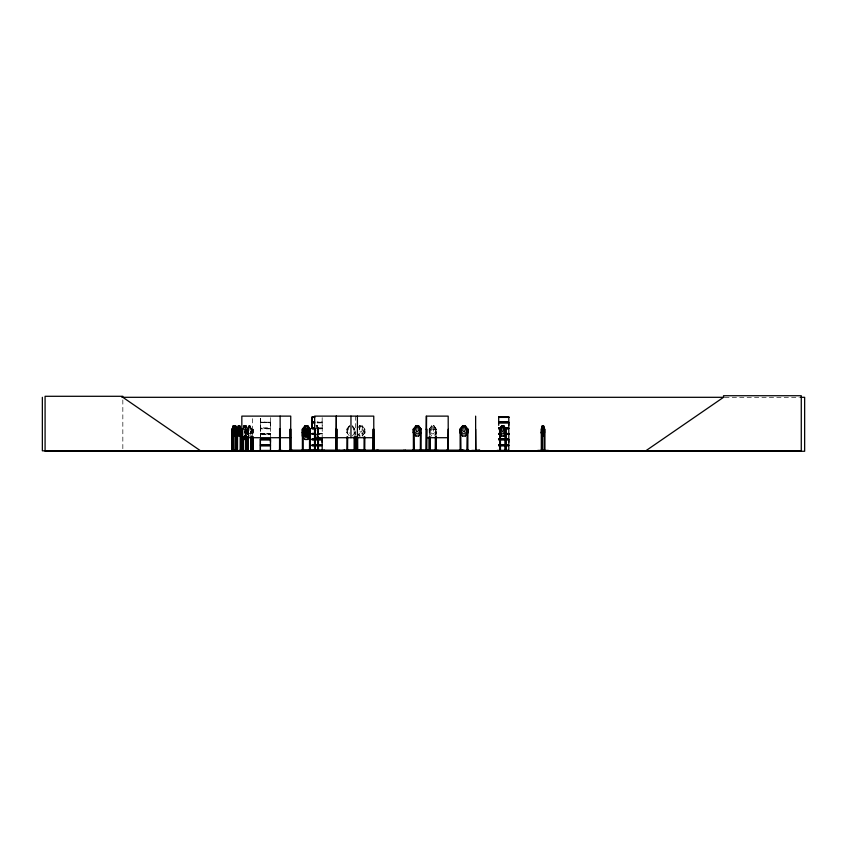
<?xml version="1.0" encoding="UTF-8"?>
<svg xmlns="http://www.w3.org/2000/svg" width="847" height="847" viewBox="0 0 847 847"><rect width="100%" height="100%" fill="white"/><g stroke="black" fill="none" stroke-linecap="round" stroke-linejoin="round"><path stroke-width="0.64" stroke-dasharray="4.24 3.18" d="M260.378 418.302L260.378 421.891L270.595 422.388L270.468 427.841L260.389 427.904L260.389 422.854L260.347 428.106L270.595 428.338L260.304 428.497L260.389 436.618M270.468 425.363L270.479 422.801L260.336 422.589L270.574 422.515M322.167 425.363L322.178 421.944L317.127 421.891M245.821 429.111L245.768 435.58M248.192 429.058L248.235 436.057L248.235 432.626L245.598 426.316L244.91 426.316L244.36 429.238L246.329 429.207M251.21 429.058L251.061 435.58M270.468 438.862L270.542 428.518M322.167 438.862L322.231 428.106L315.804 428.19M260.325 422.568L260.389 417.402M247.673 429.111L249.018 425.776M247.673 432.531L249.018 436.046M430.096 429.058L429.99 435.58M435.718 429.08L435.57 435.58M347.715 429.111L346.931 429.238L346.931 435.58M354.162 429.196L354.131 435.58M260.315 433.675L270.595 433.971L260.336 434.045M316.598 434.109L322.273 433.675M243.661 429.238L244.465 426.316L244.878 430.742M249.442 426.316C247.684 433.431 251.633 433.42 249.844 426.316L249.357 426.316M243.036 429.238L243.65 425.872M249.039 425.872L248.425 431.801L249.251 433.833L250.066 433.833L250.871 429.238L250.267 425.872L248.954 425.872M244.36 432.658L244.974 429.736L245.662 429.736L246.233 432.658M243.417 429.238L244.349 425.872M247.631 429.228L248.944 425.776L250.289 425.776L251.485 429.238L251.4 435.58M359.552 429.238L360.409 426.316L361.298 426.316L362.198 430.742L361.298 432.065L360.409 432.065L359.552 430.742M247.695 432.595L248.944 436.046L250.289 436.046L251.527 432.626M260.325 422.208L270.542 422.208M431.674 425.872L430.53 431.801L432.065 433.833L433.59 433.833L435.093 431.801L435.093 429.238L433.96 425.872L431.631 425.872M430.085 429.154L429.217 429.238L429.217 435.58M246.106 432.595L244.825 436.046L246.032 432.595M317.212 435.961L318.43 432.595L318.557 429.207L317.233 425.776M317.233 436.046L318.43 432.595M245.492 431.801L244.677 433.833L245.926 433.833L247.165 431.801M317.085 433.833L317.9 431.801M349.504 425.977L348.212 429.238L348.212 431.801L349.504 433.272M359.499 425.977L362.198 425.872L363.511 429.238L363.511 431.801L361.764 433.833L359.499 433.272M244.444 436.692L245.291 434.575L246.128 436.692M270.564 433.812L260.368 433.622M322.241 433.833L316.27 433.833M322.262 422.547L315.804 422.537M322.262 428.497L315.804 428.497M246.233 430.742L244.974 432.065M244.974 435.496L246.233 434.162L246.149 429.207L244.899 425.776L246.106 429.238M242.348 429.207L244.328 425.776M246.202 436.046L248.107 432.595L246.265 436.046L244.264 436.046M264.645 434.373L266.212 434.373M429.387 432.595L431.642 436.046L433.992 436.046L436.321 432.626L436.321 429.207L433.95 425.776L431.589 425.776L429.27 429.207L429.365 435.58M431.642 425.776L429.344 429.238L436.321 429.207L436.205 435.58M349.504 425.776L346.804 429.207L346.804 432.626L349.504 436.046M346.889 429.238L349.504 425.925M357.466 428.349L359.499 425.776L362.241 425.776L364.941 429.207M352.246 436.046L354.946 432.626M362.188 435.961L364.845 432.595M357.466 433.484L359.499 436.046L362.241 436.046L364.941 432.626L364.941 429.207L364.125 429.238M724.831 397.307L799.42 397.307M317.127 422.23L322.241 422.208M317.127 422.886L322.178 422.886L322.241 428.159M243.555 425.776L246.265 425.776L248.171 429.207L247.324 429.238L247.324 435.58M315.963 425.776L317.307 425.776M243.576 425.872L246.233 425.872L247.165 429.238M315.984 425.872L317.286 425.872L318.43 429.238L318.43 435.58M316.46 426.316L317.286 429.238L316.46 432.065M317.127 427.841L322.178 427.841M270.479 428.847L260.378 428.847L260.378 436.47M317.127 428.847L322.178 428.847M247.557 428.931L247.748 435.58M318.154 428.931L318.176 435.58L318.091 429.238M354.162 428.974L354.861 429.238L352.246 425.925M250.818 435.58L250.818 429.238L251.527 429.207M318.472 429.207L317.837 429.238L317.286 425.872M244.349 429.291L246.297 429.291L247.165 432.658M252.448 429.238L253.221 429.238L253.221 435.729M260.389 433.495L270.468 433.495M322.167 433.495L317.127 433.495L322.188 433.622M317.911 434.373L316.598 434.289L322.167 434.373M260.389 434.373L270.468 434.373M315.963 436.046L317.307 436.046M430.001 428.963L429.853 435.58M352.246 425.776L354.946 429.207L354.861 435.58M357.54 433.42L359.541 435.961M433.918 425.872L436.247 429.238L435.432 429.238L435.432 435.58M246.202 425.776L248.107 429.238M246.646 436.533L245.63 434.077L246.646 431.599L245.312 433.569L244.508 431.589M352.246 425.977L353.517 429.238L353.517 431.801M250.183 425.872L251.411 429.238M244.878 425.872L245.429 435.58M322.167 421.891L322.178 417.105M270.468 421.891L270.479 417.105M436.057 429.238L436.057 435.58M364.845 429.238L364.845 435.58M364.051 428.953L364.115 435.58M362.241 425.776L362.241 436.046M359.499 425.776L359.499 436.046M355.666 416.121L355.666 436.438M347.566 428.963L347.662 435.58M317.9 429.238L317.837 435.58M253.094 429.238L253.094 435.729M252.575 429.238L252.575 435.729M252.448 418.662L252.448 436.438M248.033 429.238L248.033 435.58M247.546 428.953L247.515 435.58L247.493 429.238M246.064 429.207L246.022 435.58M245.736 428.953L245.683 435.58M122.836 399.911L122.836 449.513M432.425 426.316L431.684 430.742L433.188 432.065L433.96 429.238L433.188 426.316L432.383 426.316"/><path stroke-width="1.27" d="M260.389 444.823L260.389 439.858M270.468 442.346L270.468 439.858L260.378 439.858L260.378 444.823L270.479 444.823L270.479 439.858M314.618 427.841L312.088 427.841L312.098 422.886L314.618 422.886M322.167 442.346L322.167 439.858L312.088 439.858M508.782 442.346L508.782 439.858L498.692 439.858M508.782 425.363L508.782 422.886L498.692 422.886L498.703 425.363M471.737 450.805L479.836 450.371L471.737 450.805M471.737 450.413L479.836 450.382M541.593 428.931L541.614 450.816L541.635 428.974M544.229 429.058L544.229 450.816M232.586 429.08L232.502 450.816M235.148 432.065L235.487 428.931L235.371 450.773M234.566 436.046L235.837 432.595L235.805 428.974M236.504 429.058L236.324 450.816L236.451 431.769M237.584 429.058L237.509 450.816M240.59 429.058L240.559 450.816M541.625 429.058L541.265 432.626L542.429 436.046M235.561 429.058L234.661 426.316M235.784 429.122L235.784 450.816M500.228 429.058L500.291 450.816M505.267 429.058L505.151 450.816M414.13 429.08L414.384 450.371L412.235 450.413L414.331 450.71M420.44 429.058L420.324 450.816M460.948 450.816L460.726 429.217M467.216 429.111L466.888 450.371L469.037 450.413L466.962 450.752M460.906 429.058L460.112 429.238L460.165 450.816M260.357 450.805L260.378 445.818L270.479 445.818L270.479 450.604L260.315 450.636M233.814 426.316C232.078 433.431 235.974 433.42 234.217 426.316L233.74 426.316M238.822 426.316C237.065 433.431 241.014 433.42 239.235 426.316L238.748 426.316M541.836 429.238L542.366 425.872L543.499 425.872M537.75 450.413L548.454 450.413M233.423 425.872L232.809 431.801L233.624 433.833L234.428 433.833L235.233 431.801M238.42 425.872L237.806 431.801L238.632 433.833L239.447 433.833L240.262 431.801M228.33 450.752L254.936 450.752M235.53 450.752L235.519 450.032M233.232 450.805L233.126 433.039M233.338 450.752L233.38 435.58M240.527 450.752L240.41 450.032M245.577 450.805L245.683 436.851M245.757 450.752L245.768 436.851M310.891 450.763L309.97 450.816M310.976 450.752L321.966 450.752M317.996 450.773L318.091 436.851L318.176 450.752M426.316 450.805L426.592 416.121L448.179 416.121L448.275 450.752M505.257 429.154L505.966 429.238M541.349 450.816L541.349 429.207L542.345 425.776L543.52 425.776L544.557 429.238L543.435 425.776M541.349 429.207L542.429 425.776M543.435 436.046L544.557 432.595L544.483 429.238L544.483 450.816L544.441 450.032M508.803 450.604L497.073 450.71L508.56 450.413M233.401 425.776L232.131 429.238L232.057 450.816M426.814 450.763L426.962 429.238L426.168 429.238M431.197 450.752L420.218 450.763M237.118 429.238L238.399 425.776L239.669 425.776L240.919 429.207L240.834 432.626L239.669 436.046L238.325 436.046L237.075 432.626L237.075 429.207L237.149 450.752M235.487 435.961L236.832 432.626L235.508 436.046M239.595 436.046L240.802 432.595M465.268 425.872L462.684 425.872L461.393 429.238L461.393 431.801L463.118 433.833L464.823 433.833L466.517 431.801L466.517 429.238L465.247 425.872M420.43 429.154L421.139 429.207L421.107 450.816M467.142 429.196L467.915 429.207L467.915 432.626L465.289 436.046L462.642 436.046L460.027 432.626L460.027 429.207L462.663 425.776L465.31 425.776L467.915 429.207M235.36 433.833L236.165 431.801M303.11 429.228L302.39 429.238L302.39 450.816M412.235 450.413L438.301 450.413M413.982 450.763L413.982 450.032M459 450.752L461.096 450.752M460.726 450.805L460.779 450.032M461.107 450.413L459.01 450.413L469.026 450.382M498.618 433.685L500.185 433.833M301.86 450.71L302.728 450.371L301.797 450.763M302.326 450.763L302.337 450.032M302.675 450.413L301.86 450.413M244.328 439.477L246.329 439.477L247.546 437.147M246.329 439.477L247.599 437.19M501.699 435.961L499.645 432.595L499.529 429.207L501.668 425.776M499.529 429.207L501.699 425.872M503.721 436.046L505.744 432.595M505.86 432.626L503.785 436.046L501.604 436.046M421.033 432.595L418.503 436.046L415.856 436.046L413.251 432.626L413.272 429.207L415.877 425.776L418.534 425.776L421.139 429.207L418.46 425.872L415.898 425.872L414.617 429.238L414.617 431.801L416.332 433.833L418.047 433.833L419.741 431.801L419.741 429.238L418.46 425.872M418.46 435.961L421.054 432.595M460.112 429.238L462.706 425.872M465.247 435.961L467.915 432.626M312.056 433.632L314.618 433.876M307.641 435.961L310.298 432.595L307.673 429.207L306.752 426.316L305.873 426.316L305.015 429.238L305.015 430.742L305.873 432.065L306.752 432.065L307.652 429.238L304.952 429.207L302.263 432.626L304.962 436.046L307.694 436.046L310.383 432.626L307.63 429.291L304.994 429.291L303.681 432.658L303.681 435.231L305.449 437.264L307.207 437.264L308.954 435.231L308.954 432.658L307.641 429.291M310.373 436.057L307.673 439.477L304.952 439.477L302.263 436.057L302.284 429.207L304.962 425.776L307.694 425.776L310.383 429.207L310.373 436.057L307.63 439.392L304.994 439.392M645.774 450.816L723.529 397.307L723.529 395.729L801.273 395.729L801.273 450.816L42.35 450.816L42.35 397.307M356.703 450.763L356.841 450.032M309.6 429.196L310.309 429.238L310.224 450.816M414.024 429.196L413.272 429.207M121.841 397.307L723.931 397.307M800.68 397.307L804.65 397.307L804.65 451.271L45.082 451.271L45.082 396.29L122.836 396.29L122.836 397.307L200.58 450.816M312.077 416.904L314.618 416.893M498.682 416.904L508.803 416.904M314.608 417.095L312.077 417.105L312.088 421.891L314.618 421.891M508.803 417.095L498.682 417.105L498.703 421.891L508.793 421.891L508.793 417.105M314.629 417.402L312.098 417.402L312.098 421.891M498.703 417.402L508.782 417.402M312.014 422.23L314.576 422.23M498.629 422.23L508.867 422.23M312.014 422.537L314.576 422.537M498.629 422.537L508.867 422.537M501.604 425.776L503.785 425.776L505.86 429.207L505.966 450.816M233.338 425.872L235.561 425.872L236.165 429.238L236.08 450.816M238.346 425.872L239.648 425.872L240.262 429.238L240.241 450.752M307.652 425.872L305.005 425.872L303.681 429.238L303.681 431.801L305.449 433.833L307.207 433.833L308.954 431.801L308.954 429.238L307.641 425.872L310.298 429.238M417.624 426.316L416.745 426.316L415.909 429.238L416.745 432.065L418.471 430.742L417.603 426.316M543.149 426.316L542.705 426.316C541.201 433.42 544.589 433.399 543.065 426.316M498.692 427.841L501.223 427.841M503.743 427.841L508.793 427.841L508.793 422.886M312.014 428.19L314.576 428.19M498.629 428.19L501.18 428.19M505.066 428.19L508.867 428.19M312.014 428.497L314.576 428.497M498.629 428.497L501.18 428.497M505.066 428.497L508.867 428.497M312.088 428.847L314.618 428.847M498.692 428.847L501.223 428.847M503.743 428.847L508.793 428.847L508.793 433.622L505.045 433.495L508.803 433.632M234.63 425.872L235.233 429.238L235.879 429.207L234.651 425.776L233.401 436.046L232.205 432.595M236.112 429.238L237.531 429.238M240.199 429.238L240.919 429.207L239.595 425.776M241.829 429.238L242.75 429.238M279.478 429.238L280.251 429.238L280.219 450.816L280.124 416.121M315.253 429.238L314.523 429.238L314.523 450.816M448.179 429.238L447.819 450.816M475.643 429.238L475.919 450.816M499.592 429.238L500.408 429.238L500.471 450.816M544.166 429.238L544.812 429.238L544.812 450.816L544.197 450.032M413.251 432.626L415.919 435.961M460.027 432.626L462.706 435.961M499.645 432.595L501.668 436.046M541.265 432.626L542.44 435.961M500.196 433.495L498.703 433.495L500.164 433.632M505.045 433.833L508.803 433.833M312.077 434.066L314.608 434.066M498.682 434.066L500.164 434.066M505.056 434.066L508.803 434.088M312.098 434.373L314.629 434.373M498.703 434.373L500.196 434.373M505.045 434.373L508.782 434.373M233.317 436.046L235.582 436.046M542.345 436.046L543.52 436.046M241.829 437.708L290.743 437.708M314.65 437.708L373.76 437.708M426.592 437.708L448.179 437.708M260.378 438.862L270.479 438.862M312.088 438.862L322.178 438.862M498.692 438.862L508.793 438.862L508.793 434.088M260.315 439.212L270.553 439.212M312.014 439.212L322.252 439.212M498.629 439.212L508.867 439.212M244.349 439.392L246.297 439.392M260.315 439.519L270.553 439.519M312.014 439.519L322.252 439.519M498.629 439.519L508.867 439.519M312.088 444.823L322.178 444.823L322.178 439.858M498.692 444.823L508.793 444.823L508.793 439.858M260.315 445.162L270.553 445.162M312.014 445.162L322.252 445.162M498.629 445.162L508.867 445.162M260.315 445.469L270.553 445.469M312.014 445.469L322.252 445.469M498.629 445.469L508.867 445.469M312.088 445.818L322.178 445.818L322.178 450.604M498.692 445.818L508.793 445.818L508.793 450.604M231.813 450.032L232.523 450.032M232.724 450.032L233.444 450.032L233.423 450.816M235.095 450.032L235.805 450.032M236.048 450.032L237.541 450.032M240.135 450.032L240.855 450.032L240.834 450.816M241.755 450.032L243.015 450.032M245.365 450.032L246.085 450.032M247.25 450.032L248.15 450.032M250.754 450.032L251.474 450.032M252.364 450.032L253.295 450.032M280.325 450.032L279.404 450.032L279.404 450.816M467.025 450.032L467.968 450.032L467.968 450.816M500.482 450.032L499.592 450.032L499.603 450.816M505.14 450.032L506.04 450.032L506.03 450.816M541.328 450.032L542.006 450.032M278.462 450.382L282.157 450.413M289.071 450.382L292.776 450.413M303.205 450.255L309.494 450.255M339.912 450.413L332.903 450.816M347.746 450.255L364.03 450.255M371.854 450.371L375.994 450.71M270.468 450.466L260.389 450.466L260.389 445.818M310.013 450.382L322.167 450.466M420.165 450.413L431.261 450.816M497.073 450.413L508.782 450.466M322.188 450.615L310.023 450.413M309.568 428.963L309.494 450.816M354.935 450.371L354.861 436.851M467.29 450.763L467.29 450.032M420.546 450.805L420.504 450.032M245.45 450.805L245.429 436.851M314.788 450.752L314.65 416.121L373.76 416.121L373.834 450.816M247.758 450.752L247.748 436.851M233.063 450.752L232.999 450.032M503.721 425.776L505.797 429.238L505.786 450.816M244.412 439.392L243.1 437.147L244.381 439.477M310.415 450.805L310.362 450.032M235.508 425.776L236.705 429.238L236.842 450.816M234.566 425.776L235.837 429.238M541.836 431.801L542.546 433.833L543.245 433.833L543.943 431.801L543.425 425.872M247.927 450.773L248.033 436.851M232.258 450.773L232.163 429.207L233.317 425.776L235.582 425.776L236.789 429.238L236.737 450.816M541.942 433.039L541.974 450.816M505.659 450.032L505.49 450.816M505.394 429.238L505.331 450.816M500.143 450.032L500.111 450.816M499.846 429.238L499.846 450.816M499.666 429.238L499.677 450.816M475.643 416.121L475.643 450.816M467.893 429.207L467.83 450.816M467.724 450.032L467.713 450.816M463.912 450.816L463.912 450.149L289.61 450.149L289.61 450.816M462.335 450.149L462.335 450.816M460.323 450.032L460.334 450.816M460.08 450.032L460.08 450.816M447.777 450.032L447.714 450.816M446.517 450.149L446.517 450.816M436.205 436.851L436.173 450.816M436.057 436.851L436.131 450.816M435.94 450.032L435.961 450.816M435.686 450.032L435.665 450.816M435.57 436.851L435.496 450.816M435.432 436.851L435.358 450.816M429.99 436.851L430.064 450.816M429.853 436.851L429.927 450.816M429.736 450.032L429.757 450.816M429.45 450.032L429.471 450.816M429.365 436.851L429.365 450.816M429.217 436.851L429.217 450.816M427.227 450.149L427.174 450.816M427.004 450.032L427.004 450.816M426.634 450.032L426.644 450.816M426.168 416.121L426.168 450.816M421.192 450.032L421.192 450.816M420.948 450.032L420.938 450.816M420.25 450.032L420.112 450.816M413.558 450.032L413.558 450.816M413.378 429.238L413.378 450.816M413.368 450.032L413.304 450.816M405.321 450.149L405.321 450.816M403.955 450.149L403.955 450.816M378.344 450.149L378.344 450.816M377.137 450.149L377.137 450.816M376.979 450.149L376.979 450.816M374.734 450.149L374.734 450.816M374.374 450.149L374.374 450.816M373.972 450.816L373.898 429.238L373.125 429.238L373.051 450.816M373.665 450.032L373.643 450.816M373.368 450.032L373.389 450.816M373.273 429.238L373.199 450.816M364.93 450.032L364.909 450.816M364.845 436.851L364.761 450.816M364.199 450.032L364.199 450.816M364.115 436.851L364.03 450.816M357.656 436.851L357.741 450.816M357.572 450.032L357.572 450.816M357.392 416.121L357.392 437.708M356.926 436.851L356.926 450.816M356.036 450.032L356.026 450.816L355.941 437.031M355.666 437.031L355.655 450.816M354.777 450.032L354.766 450.816M354.12 436.851L354.12 450.816M354.035 450.032L354.046 450.816M350.965 416.121L350.965 437.708M347.746 450.032L347.746 450.816M347.662 436.851L347.577 450.816M346.931 436.851L346.868 450.816L346.847 450.032M344.814 450.149L344.814 450.816M344.602 450.149L344.602 450.816M343.236 450.149L343.236 450.816M337.212 450.032L337.212 450.816M337.074 450.816L337.138 429.238L335.867 429.238L335.825 450.816M336.884 450.032L336.905 450.816M336.63 450.032L336.63 450.816M336.513 429.238L336.503 450.816M336.365 416.121L336.365 450.816M336.227 416.121L336.1 450.816M336.058 450.032L336.058 450.816M324.507 450.149L324.507 450.816M323.279 450.149L323.279 450.816M318.461 450.032L318.461 450.816L318.43 436.851M317.837 436.851L317.805 450.816M317.614 450.149L317.614 450.816M316.249 450.149L316.249 450.816M315.285 450.032L315.296 450.816M315.105 436.851L315.148 450.816L315.01 429.238M314.851 436.851L314.756 450.816M312.088 422.886L312.088 427.841M309.663 450.032L309.621 450.816M303.152 429.238L303.226 450.816M303.067 450.032L303.035 450.816M290.945 450.032L290.945 450.816L290.87 429.238L290.087 429.238L290.14 450.816M290.648 450.816L290.743 416.121L241.829 416.121L241.829 450.816M290.214 429.238L290.33 450.816M290.013 450.032L290.013 450.816M279.711 450.032L279.701 450.816M279.605 429.238L279.531 450.816M253.221 437.031L253.168 450.816M253.094 437.031L253.094 450.816M252.681 450.032L252.671 450.816M252.575 437.031L252.501 450.816M252.448 437.031L252.448 450.816M251.4 436.851L251.4 450.816M251.157 436.851L251.167 450.816L251.03 450.032M250.818 436.851L250.86 450.816M248.086 436.851L248.118 450.816M247.642 450.816L247.515 436.851L247.462 450.816M247.324 438.121L247.26 450.816M246.022 436.851L246.022 450.816M242.951 436.851L243.004 450.816M242.75 436.851L242.803 450.816M242.613 429.238L242.74 450.816M242.115 429.238L242.115 450.816M241.956 429.238L241.956 450.816M240.802 429.238L240.792 450.816M237.086 450.032L237.086 450.816M235.159 429.238L235.159 450.816L235.117 450.032M232.787 433.039L232.798 450.816M232.512 428.963L231.877 429.238L231.834 450.816M351.759 450.71L359.848 450.371L351.759 450.816M304.317 431.504L305.735 434.098L304.253 436.766L306.19 434.575C306.921 438.164 309.811 436.83 306.667 434.077C309.462 431.568 307.048 430.128 306.222 433.569L304.317 431.504M502.313 426.316L501.646 430.742L503.002 432.065L503.69 429.238L503.002 426.316L502.313 426.316M463.521 426.316L462.695 430.742L464.378 432.065L465.247 429.238L464.378 426.316L463.521 426.316M305.873 429.736L305.015 434.162L305.873 435.496L306.752 435.496L307.652 432.658L306.752 429.736L305.873 429.736M501.646 425.872L500.619 431.801L501.985 433.833L503.351 433.833L504.706 431.801L504.706 429.238L503.69 425.872L501.646 425.872M242.411 429.207L242.348 450.816L242.411 429.207M314.629 433.495L312.098 433.495L314.608 433.622"/></g></svg>
